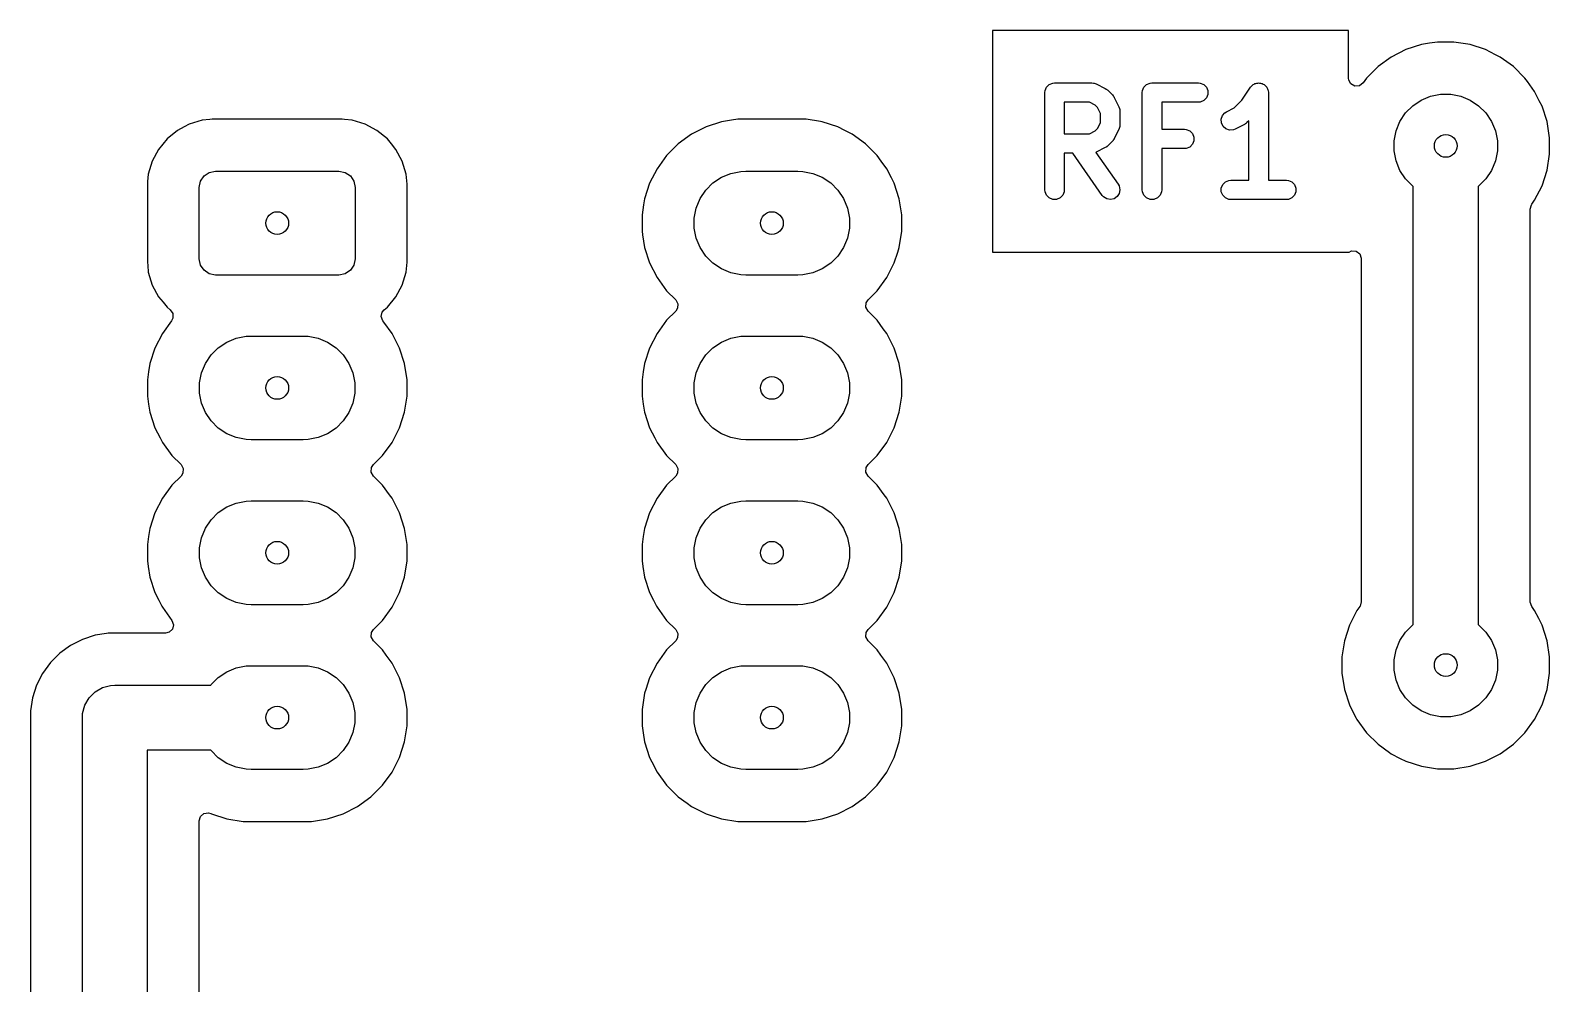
# Model space of a CAD drawing. Extents: x 20 to 124, y -124 to -20.
# Drawn here: x 63.39 to 86.79, y -84.16 to -69.47 of the extents above; entities that cross this region are included whole.
import ezdxf

# ---------------------------------------------------------------- set-up
doc = ezdxf.new("R2010")
doc.units = 0
doc.layers.add('BLACK', color=7, linetype='CONTINUOUS')
doc.layers.add('WHITE', color=7, linetype='CONTINUOUS')

msp = doc.modelspace()

# ---------------------------------------------------------------- linework, layer by layer
at = {"layer": 'BLACK', "linetype": 'CONTINUOUS'}
for p, q in [((83.691929, -69.469984), (78.2095, -69.469984)), ((78.2095, -69.469984), (78.2095, -72.886655)), ((83.691929, -70.207351), (83.691929, -69.469984)), ((84.815214, -69.68891), (84.575616, -69.76676)), ((84.939626, -69.669205), (84.815214, -69.68891)), ((85.064038, -69.6495), (84.939626, -69.669205)), ((85.315962, -69.6495), (85.064038, -69.6495)), ((85.564785, -69.68891), (85.315962, -69.6495)), ((85.804383, -69.76676), (85.564785, -69.68891)), ((84.351151, -69.881132), (84.14735, -70.029201)), ((84.575616, -69.76676), (84.351151, -69.881132)), ((85.958747, -69.845413), (85.804383, -69.76676)), ((86.028845, -69.88113), (85.958747, -69.845413)), ((86.028847, -69.881131), (86.028845, -69.88113)), ((86.028848, -69.881132), (86.028847, -69.881131)), ((86.232649, -70.029201), (86.028848, -69.881132)), ((83.695152, -70.235437), (83.691929, -70.207351)), ((83.969201, -70.20735), (83.916247, -70.280236)), ((83.969205, -70.207345), (83.969201, -70.20735)), ((84.147345, -70.029205), (83.969205, -70.207345)), ((84.14735, -70.029201), (84.147345, -70.029205)), ((86.232654, -70.029205), (86.232649, -70.029201)), ((86.410794, -70.207345), (86.232654, -70.029205)), ((86.410798, -70.20735), (86.410794, -70.207345)), ((86.447623, -70.258036), (86.410798, -70.20735)), ((79.015, -70.428328), (79.017882, -70.399064)), ((79.015, -71.928328), (79.015, -70.428328)), ((79.017882, -70.399064), (79.04028, -70.344992)), ((79.04028, -70.344992), (79.081664, -70.303608)), ((79.081664, -70.303608), (79.135736, -70.28121)), ((79.135736, -70.28121), (79.165, -70.278328)), ((79.165, -70.278328), (79.736429, -70.278328)), ((79.736429, -70.278328), (79.765693, -70.28121)), ((79.765693, -70.28121), (79.770673, -70.283273)), ((79.770673, -70.283273), (79.776048, -70.283655)), ((79.776048, -70.283655), (79.803511, -70.294164)), ((79.803511, -70.294164), (79.946368, -70.365593)), ((79.946368, -70.365593), (79.958963, -70.373521)), ((79.958963, -70.373521), (79.96262, -70.375036)), ((79.96262, -70.375036), (79.966737, -70.378415)), ((79.966737, -70.378415), (79.971254, -70.381258)), ((79.971254, -70.381258), (79.973851, -70.384252)), ((79.973851, -70.384252), (79.985351, -70.39369)), ((79.985351, -70.39369), (80.05678, -70.465118)), ((80.515, -70.428328), (80.517882, -70.399064)), ((80.515, -71.928328), (80.515, -70.428328)), ((80.517882, -70.399064), (80.54028, -70.344992)), ((80.54028, -70.344992), (80.581664, -70.303608)), ((80.581664, -70.303608), (80.635736, -70.28121)), ((80.635736, -70.28121), (80.665, -70.278328)), ((80.665, -70.278328), (81.379286, -70.278328)), ((81.379286, -70.278328), (81.40855, -70.28121)), ((81.40855, -70.28121), (81.462622, -70.303608)), ((81.462622, -70.303608), (81.504006, -70.344992)), ((81.504006, -70.344992), (81.526404, -70.399064)), ((81.526404, -70.399064), (81.526404, -70.457592)), ((82.04843, -70.547051), (82.18305, -70.345123)), ((82.18305, -70.345123), (82.183116, -70.345042)), ((82.183116, -70.345042), (82.183137, -70.344992)), ((82.183137, -70.344992), (82.183248, -70.34488)), ((82.183248, -70.34488), (82.20168, -70.322372)), ((82.20168, -70.322372), (82.214022, -70.314106)), ((82.214022, -70.314106), (82.224521, -70.303608)), ((82.224521, -70.303608), (82.238097, -70.297984)), ((82.238097, -70.297984), (82.25031, -70.289806)), ((82.25031, -70.289806), (82.264871, -70.286893)), ((82.264871, -70.286893), (82.278593, -70.28121)), ((82.278593, -70.28121), (82.29329, -70.28121)), ((82.29329, -70.28121), (82.3077, -70.278328)), ((82.3077, -70.278328), (82.32227, -70.28121)), ((82.32227, -70.28121), (82.337121, -70.28121)), ((82.337121, -70.28121), (82.350695, -70.286832)), ((82.350695, -70.286832), (82.365114, -70.289685)), ((82.365114, -70.289685), (82.377474, -70.297925)), ((82.377474, -70.297925), (82.391193, -70.303608)), ((82.391193, -70.303608), (82.401582, -70.313997)), ((82.401582, -70.313997), (82.413813, -70.322151)), ((82.413813, -70.322151), (82.422078, -70.334493)), ((82.422078, -70.334493), (82.432577, -70.344992)), ((82.432577, -70.344992), (82.4382, -70.358568)), ((82.4382, -70.358568), (82.446379, -70.370781)), ((82.446379, -70.370781), (82.449291, -70.385343)), ((82.449291, -70.385343), (82.454975, -70.399064)), ((82.454975, -70.399064), (82.457826, -70.428016)), ((82.457826, -70.428016), (82.457857, -70.42817)), ((82.457857, -70.42817), (82.457846, -70.428222)), ((82.457846, -70.428222), (82.457857, -70.428328)), ((82.457857, -70.428328), (82.457857, -71.778328)), ((83.729509, -70.296275), (83.695152, -70.235437)), ((83.791304, -70.328881), (83.729509, -70.296275)), ((83.860917, -70.322902), (83.791304, -70.328881)), ((83.916247, -70.280236), (83.860917, -70.322902)), ((86.55887, -70.411155), (86.447623, -70.258036)), ((86.631747, -70.554184), (86.55887, -70.411155)), ((79.701019, -70.578328), (79.315, -70.578328)), ((79.315, -70.578328), (79.315, -71.064042)), ((79.790433, -70.623035), (79.701019, -70.578328)), ((79.827437, -70.660039), (79.790433, -70.623035)), ((79.872143, -70.749451), (79.827437, -70.660039)), ((80.05678, -70.465118), (80.066222, -70.476623)), ((80.066222, -70.476623), (80.069214, -70.479218)), ((80.069214, -70.479218), (80.072053, -70.483728)), ((80.072053, -70.483728), (80.075435, -70.487849)), ((80.075435, -70.487849), (80.07695, -70.491508)), ((80.07695, -70.491508), (80.084879, -70.504103)), ((80.084879, -70.504103), (80.156307, -70.646961)), ((80.156307, -70.646961), (80.166817, -70.674424)), ((80.166817, -70.674424), (80.167198, -70.679799)), ((81.379286, -70.578328), (80.815, -70.578328)), ((80.815, -70.578328), (80.815, -70.992614)), ((81.40855, -70.575446), (81.379286, -70.578328)), ((81.462622, -70.553048), (81.40855, -70.575446)), ((81.504006, -70.511664), (81.462622, -70.553048)), ((81.526404, -70.457592), (81.504006, -70.511664)), ((81.812204, -70.722736), (81.933289, -70.662192)), ((81.933289, -70.662192), (82.04843, -70.547051)), ((84.571592, -70.742485), (84.682485, -70.631592)), ((84.682485, -70.631592), (84.812883, -70.544463)), ((84.812883, -70.544463), (84.957772, -70.484448)), ((84.957772, -70.484448), (85.111586, -70.453852)), ((85.111586, -70.453852), (85.268414, -70.453852)), ((85.268414, -70.453852), (85.422228, -70.484448)), ((85.422228, -70.484448), (85.567117, -70.544463)), ((85.567117, -70.544463), (85.697515, -70.631592)), ((85.697515, -70.631592), (85.808408, -70.742485)), ((86.673239, -70.635616), (86.631747, -70.554184)), ((86.673239, -70.635618), (86.673239, -70.635616)), ((86.673241, -70.635621), (86.673239, -70.635618)), ((86.75109, -70.875215), (86.673241, -70.635621)), ((66.034067, -70.854699), (65.836043, -70.914769)), ((66.150298, -70.843251), (66.034067, -70.854699)), ((66.188392, -70.8395), (66.150298, -70.843251)), ((68.191608, -70.8395), (66.188392, -70.8395)), ((68.226805, -70.842966), (68.191608, -70.8395)), ((68.345934, -70.854699), (68.226805, -70.842966)), ((68.345934, -70.8547), (68.345932, -70.854699)), ((68.345932, -70.854699), (68.345934, -70.854699)), ((68.543954, -70.914768), (68.345934, -70.8547)), ((74.035214, -70.87891), (73.795616, -70.95676)), ((74.188076, -70.854699), (74.035214, -70.87891)), ((74.284038, -70.8395), (74.188076, -70.854699)), ((75.335962, -70.8395), (74.284038, -70.8395)), ((75.561456, -70.875215), (75.335962, -70.8395)), ((75.584785, -70.87891), (75.561456, -70.875215)), ((75.824383, -70.95676), (75.584785, -70.87891)), ((79.827436, -70.982331), (79.872143, -70.892918)), ((79.872143, -70.892918), (79.872143, -70.749451)), ((80.167198, -70.679799), (80.169261, -70.684778)), ((80.169261, -70.684778), (80.172143, -70.714042)), ((80.172143, -70.714042), (80.172143, -70.928328)), ((81.730464, -70.838139), (81.748971, -70.782616)), ((81.734613, -70.896519), (81.730464, -70.838139)), ((81.760787, -70.948868), (81.734613, -70.896519)), ((81.748971, -70.782616), (81.787318, -70.738401)), ((81.787318, -70.738401), (81.812204, -70.722736)), ((82.109597, -70.90681), (82.105478, -70.910192)), ((82.114111, -70.90397), (82.109597, -70.90681)), ((82.116707, -70.900976), (82.114111, -70.90397)), ((82.128209, -70.891537), (82.116707, -70.900976)), ((82.157857, -70.861889), (82.128209, -70.891537)), ((82.157857, -71.778328), (82.157857, -70.861889)), ((84.424448, -71.017772), (84.484463, -70.872883)), ((84.484463, -70.872883), (84.571592, -70.742485)), ((85.808408, -70.742485), (85.895537, -70.872883)), ((85.895537, -70.872883), (85.955552, -71.017772)), ((86.7905, -71.124038), (86.75109, -70.875215)), ((65.493589, -71.143589), (65.362317, -71.303547)), ((65.653547, -71.012317), (65.493589, -71.143589)), ((65.653548, -71.012316), (65.653547, -71.012317)), ((65.65355, -71.012315), (65.653548, -71.012316)), ((65.757487, -70.956759), (65.65355, -71.012315)), ((65.836043, -70.914769), (65.757487, -70.956759)), ((68.72645, -71.012315), (68.543954, -70.914768)), ((68.726453, -71.012317), (68.72645, -71.012315)), ((68.88641, -71.143589), (68.726452, -71.012317)), ((68.726452, -71.012317), (68.726453, -71.012317)), ((68.948462, -71.219201), (68.88641, -71.143589)), ((73.571151, -71.071132), (73.36735, -71.219201)), ((73.795616, -70.95676), (73.571151, -71.071132)), ((75.933418, -71.012317), (75.824383, -70.95676)), ((76.048845, -71.07113), (75.933418, -71.012317)), ((76.048847, -71.071131), (76.048845, -71.07113)), ((76.048848, -71.071132), (76.048847, -71.071131)), ((76.252649, -71.219201), (76.048848, -71.071132)), ((79.315, -71.064042), (79.701019, -71.064042)), ((79.701019, -71.064042), (79.790431, -71.019336)), ((79.790431, -71.019336), (79.827436, -70.982331)), ((80.084879, -71.138267), (80.076952, -71.150858)), ((80.156307, -70.995409), (80.084879, -71.138267)), ((80.166817, -70.967946), (80.156307, -70.995409)), ((80.167198, -70.96257), (80.166817, -70.967946)), ((80.169261, -70.957592), (80.167198, -70.96257)), ((80.172143, -70.928328), (80.169261, -70.957592)), ((80.815, -70.992614), (81.165, -70.992614)), ((81.165, -70.992614), (81.194264, -70.995496)), ((81.194264, -70.995496), (81.248336, -71.017894)), ((81.248336, -71.017894), (81.28972, -71.059278)), ((81.28972, -71.059278), (81.312118, -71.11335)), ((81.312118, -71.11335), (81.312118, -71.171878)), ((81.805002, -70.987215), (81.760787, -70.948868)), ((81.860525, -71.005722), (81.805002, -70.987215)), ((81.918905, -71.001573), (81.860525, -71.005722)), ((81.946368, -70.991064), (81.918905, -71.001573)), ((82.089225, -70.919635), (81.946368, -70.991064)), ((82.101818, -70.911707), (82.089225, -70.919635)), ((82.105478, -70.910192), (82.101818, -70.911707)), ((84.393852, -71.171586), (84.424448, -71.017772)), ((85.955552, -71.017772), (85.986148, -71.171586)), ((86.7905, -71.375962), (86.7905, -71.124038)), ((65.362317, -71.303547), (65.264769, -71.486043)), ((69.017685, -71.30355), (68.948462, -71.219201)), ((69.115232, -71.486046), (69.017685, -71.30355)), ((73.367345, -71.219205), (73.189205, -71.397345)), ((73.36735, -71.219201), (73.367345, -71.219205)), ((76.252654, -71.219205), (76.252649, -71.219201)), ((76.430794, -71.397345), (76.252654, -71.219205)), ((79.444045, -71.364042), (79.315, -71.364042)), ((79.315, -71.364042), (79.315, -71.928328)), ((79.899258, -72.014347), (79.444045, -71.364042)), ((79.803511, -71.348206), (79.800076, -71.34952)), ((79.800076, -71.34952), (80.145028, -71.842309)), ((79.946368, -71.276778), (79.803511, -71.348206)), ((79.958961, -71.26885), (79.946368, -71.276778)), ((79.962621, -71.267335), (79.958961, -71.26885)), ((79.96674, -71.263953), (79.962621, -71.267335)), ((79.971254, -71.261113), (79.96674, -71.263953)), ((79.97385, -71.258119), (79.971254, -71.261113)), ((79.985352, -71.24868), (79.97385, -71.258119)), ((80.056781, -71.177251), (79.985352, -71.24868)), ((80.066222, -71.165746), (80.056781, -71.177251)), ((80.069214, -71.163152), (80.066222, -71.165746)), ((80.072052, -71.158642), (80.069214, -71.163152)), ((80.075436, -71.15452), (80.072052, -71.158642)), ((80.076952, -71.150858), (80.075436, -71.15452)), ((81.165, -71.292614), (80.815, -71.292614)), ((80.815, -71.292614), (80.815, -71.928328)), ((81.194264, -71.289732), (81.165, -71.292614)), ((81.248336, -71.267334), (81.194264, -71.289732)), ((81.28972, -71.22595), (81.248336, -71.267334)), ((81.312118, -71.171878), (81.28972, -71.22595)), ((84.393852, -71.328414), (84.393852, -71.171586)), ((84.424448, -71.482228), (84.393852, -71.328414)), ((85.986148, -71.328414), (85.955552, -71.482228)), ((85.986148, -71.171586), (85.986148, -71.328414)), ((86.75109, -71.624785), (86.7905, -71.375962)), ((65.264769, -71.486043), (65.204699, -71.684067)), ((69.1753, -71.684066), (69.115232, -71.486046)), ((73.041132, -71.601151), (72.92676, -71.825616)), ((73.189201, -71.39735), (73.041132, -71.601151)), ((73.189205, -71.397345), (73.189201, -71.39735)), ((76.430798, -71.39735), (76.430794, -71.397345)), ((76.495239, -71.486046), (76.430798, -71.39735)), ((76.57887, -71.601155), (76.495239, -71.486046)), ((76.651747, -71.744184), (76.57887, -71.601155)), ((84.484463, -71.627117), (84.424448, -71.482228)), ((85.955552, -71.482228), (85.895537, -71.627117)), ((65.193251, -71.800298), (65.1895, -71.838392)), ((65.1895, -71.838392), (65.1895, -73.041608)), ((65.204699, -71.684067), (65.193251, -71.800298)), ((65.99, -71.89), (66.00903, -71.794329)), ((66.00903, -71.794329), (66.063223, -71.713223)), ((66.063223, -71.713223), (66.144329, -71.65903)), ((66.144329, -71.65903), (66.24, -71.64)), ((66.24, -71.64), (68.14, -71.64)), ((68.14, -71.64), (68.235671, -71.65903)), ((68.235671, -71.65903), (68.316777, -71.713223)), ((68.316777, -71.713223), (68.37097, -71.794329)), ((68.37097, -71.794329), (68.39, -71.89)), ((69.1905, -71.838392), (69.1753, -71.684066)), ((69.1905, -72.314038), (69.1905, -71.838392)), ((72.92676, -71.825616), (72.84891, -72.065214)), ((73.791592, -71.932485), (73.902485, -71.821592)), ((73.902485, -71.821592), (74.032883, -71.734463)), ((74.032883, -71.734463), (74.177772, -71.674448)), ((74.177772, -71.674448), (74.331586, -71.643852)), ((74.331586, -71.643852), (74.41, -71.64)), ((74.41, -71.64), (75.21, -71.64)), ((75.21, -71.64), (75.288414, -71.643852)), ((75.288414, -71.643852), (75.442228, -71.674448)), ((75.442228, -71.674448), (75.587117, -71.734463)), ((75.587117, -71.734463), (75.717515, -71.821592)), ((75.717515, -71.821592), (75.828408, -71.932485)), ((76.693239, -71.825616), (76.651747, -71.744184)), ((76.693239, -71.825618), (76.693239, -71.825616)), ((76.693241, -71.825621), (76.693239, -71.825618)), ((76.77109, -72.065215), (76.693241, -71.825621)), ((80.145028, -71.842309), (80.159449, -71.867935)), ((81.732168, -71.899064), (81.754566, -71.844992)), ((81.754566, -71.844992), (81.79595, -71.803608)), ((81.79595, -71.803608), (81.850022, -71.78121)), ((81.850022, -71.78121), (81.879286, -71.778328)), ((81.879286, -71.778328), (82.157857, -71.778328)), ((82.457857, -71.778328), (82.736429, -71.778328)), ((82.736429, -71.778328), (82.765693, -71.78121)), ((82.765693, -71.78121), (82.819765, -71.803608)), ((82.819765, -71.803608), (82.861149, -71.844992)), ((82.861149, -71.844992), (82.883547, -71.899064)), ((84.571592, -71.757515), (84.484463, -71.627117)), ((84.682485, -71.868408), (84.571592, -71.757515)), ((85.808408, -71.757515), (85.697515, -71.868408)), ((85.895537, -71.627117), (85.808408, -71.757515)), ((86.673241, -71.864379), (86.75109, -71.624785)), ((65.99, -72.99), (65.99, -71.89)), ((68.39, -71.89), (68.39, -72.99)), ((72.84891, -72.065214), (72.83381, -72.160553)), ((73.644448, -72.207772), (73.704463, -72.062883)), ((73.704463, -72.062883), (73.791592, -71.932485)), ((75.828408, -71.932485), (75.915537, -72.062883)), ((75.915537, -72.062883), (75.975552, -72.207772)), ((76.8105, -72.314038), (76.77109, -72.065215)), ((79.017882, -71.957592), (79.015, -71.928328)), ((79.04028, -72.011664), (79.017882, -71.957592)), ((79.081664, -72.053048), (79.04028, -72.011664)), ((79.135736, -72.075446), (79.081664, -72.053048)), ((79.194264, -72.075446), (79.135736, -72.075446)), ((79.248336, -72.053048), (79.194264, -72.075446)), ((79.28972, -72.011664), (79.248336, -72.053048)), ((79.312118, -71.957592), (79.28972, -72.011664)), ((79.315, -71.928328), (79.312118, -71.957592)), ((79.918401, -72.036669), (79.899258, -72.014347)), ((79.967758, -72.068122), (79.918401, -72.036669)), ((80.025394, -72.078293), (79.967758, -72.068122)), ((80.082536, -72.065634), (80.025394, -72.078293)), ((80.130484, -72.03207), (80.082536, -72.065634)), ((80.161937, -71.982713), (80.130484, -72.03207)), ((80.159449, -71.867935), (80.172108, -71.925077)), ((80.172108, -71.925077), (80.161937, -71.982713)), ((80.517882, -71.957592), (80.515, -71.928328)), ((80.54028, -72.011664), (80.517882, -71.957592)), ((80.581664, -72.053048), (80.54028, -72.011664)), ((80.635736, -72.075446), (80.581664, -72.053048)), ((80.694264, -72.075446), (80.635736, -72.075446)), ((80.748336, -72.053048), (80.694264, -72.075446)), ((80.78972, -72.011664), (80.748336, -72.053048)), ((80.812118, -71.957592), (80.78972, -72.011664)), ((80.815, -71.928328), (80.812118, -71.957592)), ((81.732168, -71.957592), (81.732168, -71.899064)), ((81.754566, -72.011664), (81.732168, -71.957592)), ((81.79595, -72.053048), (81.754566, -72.011664)), ((81.850022, -72.075446), (81.79595, -72.053048)), ((81.879286, -72.078328), (81.850022, -72.075446)), ((82.736429, -72.078328), (81.879286, -72.078328)), ((82.765693, -72.075446), (82.736429, -72.078328)), ((82.819765, -72.053048), (82.765693, -72.075446)), ((82.861149, -72.011664), (82.819765, -72.053048)), ((82.883547, -71.957592), (82.861149, -72.011664)), ((82.883547, -71.899064), (82.883547, -71.957592)), ((84.69, -71.873429), (84.682485, -71.868408)), ((84.69, -78.62657), (84.69, -71.873429)), ((85.697515, -71.868408), (85.69, -71.873429)), ((85.69, -71.873429), (85.69, -78.62657)), ((86.55887, -72.088845), (86.673241, -71.864379)), ((69.1905, -73.041608), (69.1905, -72.314038)), ((72.83381, -72.160553), (72.8095, -72.314038)), ((72.8095, -72.314038), (72.8095, -72.565962)), ((73.613852, -72.361586), (73.644448, -72.207772)), ((75.975552, -72.207772), (76.006148, -72.361586)), ((76.8105, -72.565962), (76.8105, -72.314038)), ((86.4905, -72.223237), (86.510185, -72.156198)), ((86.4905, -78.276761), (86.4905, -72.223237)), ((86.510185, -72.156198), (86.514168, -72.15037)), ((86.514168, -72.15037), (86.55887, -72.088845)), ((73.613852, -72.518414), (73.613852, -72.361586)), ((73.644448, -72.672228), (73.613852, -72.518414)), ((76.006148, -72.518414), (75.975552, -72.672228)), ((76.006148, -72.361586), (76.006148, -72.518414)), ((72.8095, -72.565962), (72.81788, -72.618869)), ((72.81788, -72.618869), (72.84891, -72.814785)), ((73.704463, -72.817117), (73.644448, -72.672228)), ((75.975552, -72.672228), (75.915537, -72.817117)), ((76.77109, -72.814785), (76.8105, -72.565962)), ((66.00903, -73.085671), (65.99, -72.99)), ((68.39, -72.99), (68.37097, -73.085671)), ((72.84891, -72.814785), (72.92676, -73.054383)), ((73.791592, -72.947515), (73.704463, -72.817117)), ((73.902485, -73.058408), (73.791592, -72.947515)), ((75.828408, -72.947515), (75.717515, -73.058408)), ((75.915537, -72.817117), (75.828408, -72.947515)), ((76.693241, -73.054379), (76.747738, -72.886655)), ((76.747738, -72.886655), (76.77109, -72.814785)), ((78.2095, -72.886655), (83.703659, -72.886655)), ((83.703659, -72.886655), (83.739142, -72.86728)), ((83.739142, -72.86728), (83.808834, -72.872264)), ((83.808834, -72.872264), (83.864767, -72.914136)), ((83.864767, -72.914136), (83.889184, -72.9796)), ((83.889184, -72.9796), (83.8895, -72.988446)), ((83.8895, -72.988446), (83.8895, -78.276761)), ((65.1895, -73.041608), (65.194502, -73.092398)), ((65.194502, -73.092398), (65.204699, -73.195932)), ((65.204699, -73.195932), (65.2047, -73.195934)), ((65.2047, -73.195934), (65.264768, -73.393954)), ((66.063223, -73.166777), (66.00903, -73.085671)), ((66.144329, -73.22097), (66.063223, -73.166777)), ((66.24, -73.24), (66.144329, -73.22097)), ((68.14, -73.24), (66.24, -73.24)), ((68.235671, -73.22097), (68.14, -73.24)), ((68.316777, -73.166777), (68.235671, -73.22097)), ((68.37097, -73.085671), (68.316777, -73.166777)), ((69.115232, -73.393954), (69.1753, -73.195934)), ((69.1753, -73.195934), (69.1905, -73.041608)), ((72.92676, -73.054383), (73.041132, -73.278848)), ((74.032883, -73.145537), (73.902485, -73.058408)), ((74.177772, -73.205552), (74.032883, -73.145537)), ((74.331586, -73.236148), (74.177772, -73.205552)), ((74.41, -73.24), (74.331586, -73.236148)), ((75.21, -73.24), (74.41, -73.24)), ((75.288414, -73.236148), (75.21, -73.24)), ((75.442228, -73.205552), (75.288414, -73.236148)), ((75.587117, -73.145537), (75.442228, -73.205552)), ((75.717515, -73.058408), (75.587117, -73.145537)), ((76.57887, -73.278845), (76.693241, -73.054379)), ((65.264768, -73.393954), (65.362315, -73.57645)), ((69.017685, -73.57645), (69.115232, -73.393954)), ((73.041132, -73.278848), (73.189201, -73.482649)), ((73.189201, -73.482649), (73.189205, -73.482654)), ((73.189205, -73.482654), (73.32887, -73.622319)), ((76.336999, -73.57645), (76.430793, -73.482656)), ((76.430793, -73.482656), (76.57887, -73.278845)), ((65.362315, -73.57645), (65.431533, -73.660793)), ((65.431533, -73.660793), (65.49359, -73.73641)), ((68.88641, -73.73641), (69.017685, -73.57645)), ((73.32887, -73.622319), (73.362355, -73.683642)), ((73.362355, -73.683642), (73.357371, -73.753334)), ((76.257645, -73.736358), (76.262629, -73.666666)), ((76.262629, -73.666666), (76.29113, -73.622319)), ((76.29113, -73.622319), (76.336999, -73.57645)), ((65.563703, -73.944918), (65.421129, -74.141155)), ((65.49359, -73.73641), (65.542049, -73.77618)), ((65.542049, -73.77618), (65.581383, -73.833926)), ((65.583254, -73.90377), (65.563703, -73.944918)), ((65.581383, -73.833926), (65.583254, -73.90377)), ((68.792816, -73.879112), (68.808641, -73.811058)), ((68.816296, -73.944918), (68.792816, -73.879112)), ((68.808641, -73.811058), (68.837948, -73.776181)), ((68.830618, -73.964631), (68.816296, -73.944918)), ((68.837948, -73.776181), (68.88641, -73.73641)), ((73.189201, -73.93735), (73.041132, -74.141151)), ((73.189205, -73.937345), (73.189201, -73.93735)), ((73.32887, -73.797681), (73.189205, -73.937345)), ((73.357371, -73.753334), (73.32887, -73.797681)), ((76.29113, -73.797681), (76.257645, -73.736358)), ((76.430794, -73.937345), (76.29113, -73.797681)), ((76.430798, -73.93735), (76.430794, -73.937345)), ((76.52493, -74.066913), (76.430798, -73.93735)), ((65.421129, -74.141155), (65.30676, -74.365616)), ((66.557772, -74.214448), (66.711586, -74.183852)), ((66.711586, -74.183852), (66.79, -74.18)), ((66.79, -74.18), (67.59, -74.18)), ((67.59, -74.18), (67.668414, -74.183852)), ((67.668414, -74.183852), (67.822228, -74.214448)), ((68.95887, -74.141155), (68.830618, -73.964631)), ((69.031747, -74.284184), (68.95887, -74.141155)), ((73.041132, -74.141151), (72.92676, -74.365616)), ((74.177772, -74.214448), (74.331586, -74.183852)), ((74.331586, -74.183852), (74.41, -74.18)), ((74.41, -74.18), (75.21, -74.18)), ((75.21, -74.18), (75.288414, -74.183852)), ((75.288414, -74.183852), (75.442228, -74.214448)), ((76.57887, -74.141155), (76.52493, -74.066913)), ((76.651747, -74.284184), (76.57887, -74.141155)), ((65.30676, -74.365616), (65.22891, -74.605214)), ((66.171592, -74.472485), (66.282485, -74.361592)), ((66.282485, -74.361592), (66.412883, -74.274463)), ((66.412883, -74.274463), (66.557772, -74.214448)), ((67.822228, -74.214448), (67.967117, -74.274463)), ((67.967117, -74.274463), (68.097515, -74.361592)), ((68.097515, -74.361592), (68.208408, -74.472485)), ((69.073239, -74.365616), (69.031747, -74.284184)), ((69.073239, -74.365618), (69.073239, -74.365616)), ((69.073241, -74.365621), (69.073239, -74.365618)), ((69.15109, -74.605215), (69.073241, -74.365621)), ((72.92676, -74.365616), (72.84891, -74.605214)), ((73.791592, -74.472485), (73.902485, -74.361592)), ((73.902485, -74.361592), (74.032883, -74.274463)), ((74.032883, -74.274463), (74.177772, -74.214448)), ((75.442228, -74.214448), (75.587117, -74.274463)), ((75.587117, -74.274463), (75.717515, -74.361592)), ((75.717515, -74.361592), (75.828408, -74.472485)), ((76.693239, -74.365616), (76.651747, -74.284184)), ((76.693239, -74.365618), (76.693239, -74.365616)), ((76.693241, -74.365621), (76.693239, -74.365618)), ((76.77109, -74.605215), (76.693241, -74.365621)), ((65.22891, -74.605214), (65.209158, -74.729921)), ((66.024448, -74.747772), (66.084463, -74.602883)), ((66.084463, -74.602883), (66.171592, -74.472485)), ((68.208408, -74.472485), (68.295537, -74.602883)), ((68.295537, -74.602883), (68.355552, -74.747772)), ((69.1905, -74.854038), (69.15109, -74.605215)), ((72.84891, -74.605214), (72.829158, -74.729921)), ((73.644448, -74.747772), (73.704463, -74.602883)), ((73.704463, -74.602883), (73.791592, -74.472485)), ((75.828408, -74.472485), (75.915537, -74.602883)), ((75.915537, -74.602883), (75.975552, -74.747772)), ((76.8105, -74.854038), (76.77109, -74.605215)), ((65.209158, -74.729921), (65.1895, -74.854038)), ((65.1895, -74.854038), (65.1895, -75.105962)), ((65.993852, -74.901586), (66.024448, -74.747772)), ((68.355552, -74.747772), (68.386148, -74.901586)), ((69.1905, -75.105962), (69.1905, -74.854038)), ((72.829158, -74.729921), (72.8095, -74.854038)), ((72.8095, -74.854038), (72.8095, -75.105962)), ((73.613852, -74.901586), (73.644448, -74.747772)), ((75.975552, -74.747772), (76.006148, -74.901586)), ((76.8105, -75.105962), (76.8105, -74.854038)), ((65.1895, -75.105962), (65.209199, -75.230338)), ((65.993852, -75.058414), (65.993852, -74.901586)), ((66.024448, -75.212228), (65.993852, -75.058414)), ((68.386148, -75.058414), (68.355552, -75.212228)), ((68.386148, -74.901586), (68.386148, -75.058414)), ((69.15109, -75.354785), (69.1905, -75.105962)), ((72.8095, -75.105962), (72.829199, -75.230338)), ((73.613852, -75.058414), (73.613852, -74.901586)), ((73.644448, -75.212228), (73.613852, -75.058414)), ((76.006148, -75.058414), (75.975552, -75.212228)), ((76.006148, -74.901586), (76.006148, -75.058414)), ((76.77109, -75.354785), (76.8105, -75.105962)), ((65.209199, -75.230338), (65.22891, -75.354785)), ((65.22891, -75.354785), (65.30676, -75.594383)), ((66.084463, -75.357117), (66.024448, -75.212228)), ((68.355552, -75.212228), (68.295537, -75.357117)), ((69.073241, -75.594379), (69.15109, -75.354785)), ((72.829199, -75.230338), (72.84891, -75.354785)), ((72.84891, -75.354785), (72.92676, -75.594383)), ((73.704463, -75.357117), (73.644448, -75.212228)), ((75.975552, -75.212228), (75.915537, -75.357117)), ((76.693241, -75.594379), (76.77109, -75.354785)), ((66.171592, -75.487515), (66.084463, -75.357117)), ((66.282485, -75.598408), (66.171592, -75.487515)), ((68.208408, -75.487515), (68.097515, -75.598408)), ((68.295537, -75.357117), (68.208408, -75.487515)), ((73.791592, -75.487515), (73.704463, -75.357117)), ((73.902485, -75.598408), (73.791592, -75.487515)), ((75.828408, -75.487515), (75.717515, -75.598408)), ((75.915537, -75.357117), (75.828408, -75.487515)), ((65.30676, -75.594383), (65.385413, -75.748747)), ((65.385413, -75.748747), (65.411646, -75.800232)), ((65.411646, -75.800232), (65.421132, -75.818848)), ((65.421132, -75.818848), (65.569201, -76.022649)), ((66.412883, -75.685537), (66.282485, -75.598408)), ((66.557772, -75.745552), (66.412883, -75.685537)), ((66.711586, -75.776148), (66.557772, -75.745552)), ((66.79, -75.78), (66.711586, -75.776148)), ((67.59, -75.78), (66.79, -75.78)), ((67.668414, -75.776148), (67.59, -75.78)), ((67.822228, -75.745552), (67.668414, -75.776148)), ((67.967117, -75.685537), (67.822228, -75.745552)), ((68.097515, -75.598408), (67.967117, -75.685537)), ((68.810793, -76.022656), (68.95887, -75.818845)), ((68.95887, -75.818845), (69.073241, -75.594379)), ((72.92676, -75.594383), (73.005413, -75.748747)), ((73.005413, -75.748747), (73.031646, -75.800232)), ((73.031646, -75.800232), (73.041132, -75.818848)), ((73.041132, -75.818848), (73.189201, -76.022649)), ((74.032883, -75.685537), (73.902485, -75.598408)), ((74.177772, -75.745552), (74.032883, -75.685537)), ((74.331586, -75.776148), (74.177772, -75.745552)), ((74.41, -75.78), (74.331586, -75.776148)), ((75.21, -75.78), (74.41, -75.78)), ((75.288414, -75.776148), (75.21, -75.78)), ((75.442228, -75.745552), (75.288414, -75.776148)), ((75.587117, -75.685537), (75.442228, -75.745552)), ((75.717515, -75.598408), (75.587117, -75.685537)), ((76.430793, -76.022656), (76.57887, -75.818845)), ((76.57887, -75.818845), (76.693241, -75.594379)), ((65.569201, -76.022649), (65.569205, -76.022654)), ((65.569205, -76.022654), (65.70887, -76.162319)), ((68.734243, -76.099206), (68.810793, -76.022656)), ((73.189201, -76.022649), (73.189205, -76.022654)), ((73.189205, -76.022654), (73.32887, -76.162319)), ((76.354243, -76.099206), (76.430793, -76.022656)), ((65.70887, -76.162319), (65.742355, -76.223642)), ((65.742355, -76.223642), (65.737371, -76.293334)), ((68.637645, -76.276358), (68.642629, -76.206666)), ((68.67113, -76.337681), (68.637645, -76.276358)), ((68.642629, -76.206666), (68.67113, -76.162319)), ((68.67113, -76.162319), (68.734243, -76.099206)), ((73.32887, -76.162319), (73.362355, -76.223642)), ((73.362355, -76.223642), (73.357371, -76.293334)), ((76.257645, -76.276358), (76.262629, -76.206666)), ((76.29113, -76.337681), (76.257645, -76.276358)), ((76.262629, -76.206666), (76.29113, -76.162319)), ((76.29113, -76.162319), (76.354243, -76.099206)), ((65.569201, -76.47735), (65.421132, -76.681151)), ((65.569205, -76.477345), (65.569201, -76.47735)), ((65.70887, -76.337681), (65.569205, -76.477345)), ((65.737371, -76.293334), (65.70887, -76.337681)), ((68.810794, -76.477345), (68.67113, -76.337681)), ((68.810798, -76.47735), (68.810794, -76.477345)), ((68.917915, -76.624785), (68.810798, -76.47735)), ((73.189201, -76.47735), (73.041132, -76.681151)), ((73.189205, -76.477345), (73.189201, -76.47735)), ((73.32887, -76.337681), (73.189205, -76.477345)), ((73.357371, -76.293334), (73.32887, -76.337681)), ((76.430794, -76.477345), (76.29113, -76.337681)), ((76.430798, -76.47735), (76.430794, -76.477345)), ((76.537915, -76.624785), (76.430798, -76.47735)), ((65.421132, -76.681151), (65.30676, -76.905616)), ((66.412883, -76.814463), (66.557772, -76.754448)), ((66.557772, -76.754448), (66.711586, -76.723852)), ((66.711586, -76.723852), (66.79, -76.72)), ((66.79, -76.72), (67.59, -76.72)), ((67.59, -76.72), (67.668414, -76.723852)), ((67.668414, -76.723852), (67.822228, -76.754448)), ((67.822228, -76.754448), (67.967117, -76.814463)), ((68.95887, -76.681155), (68.917915, -76.624785)), ((69.031747, -76.824184), (68.95887, -76.681155)), ((73.041132, -76.681151), (72.92676, -76.905616)), ((74.032883, -76.814463), (74.177772, -76.754448)), ((74.177772, -76.754448), (74.331586, -76.723852)), ((74.331586, -76.723852), (74.41, -76.72)), ((74.41, -76.72), (75.21, -76.72)), ((75.21, -76.72), (75.288414, -76.723852)), ((75.288414, -76.723852), (75.442228, -76.754448)), ((75.442228, -76.754448), (75.587117, -76.814463)), ((76.57887, -76.681155), (76.537915, -76.624785)), ((76.651747, -76.824184), (76.57887, -76.681155)), ((65.30676, -76.905616), (65.22891, -77.145214)), ((66.171592, -77.012485), (66.282485, -76.901592)), ((66.282485, -76.901592), (66.412883, -76.814463)), ((67.967117, -76.814463), (68.097515, -76.901592)), ((68.097515, -76.901592), (68.208408, -77.012485)), ((69.073239, -76.905616), (69.031747, -76.824184)), ((69.073239, -76.905618), (69.073239, -76.905616)), ((69.073241, -76.905621), (69.073239, -76.905618)), ((69.15109, -77.145215), (69.073241, -76.905621)), ((72.92676, -76.905616), (72.84891, -77.145214)), ((73.791592, -77.012485), (73.902485, -76.901592)), ((73.902485, -76.901592), (74.032883, -76.814463)), ((75.587117, -76.814463), (75.717515, -76.901592)), ((75.717515, -76.901592), (75.828408, -77.012485)), ((76.693239, -76.905616), (76.651747, -76.824184)), ((76.693239, -76.905618), (76.693239, -76.905616)), ((76.693241, -76.905621), (76.693239, -76.905618)), ((76.77109, -77.145215), (76.693241, -76.905621)), ((65.22891, -77.145214), (65.209198, -77.269668)), ((66.024448, -77.287772), (66.084463, -77.142883)), ((66.084463, -77.142883), (66.171592, -77.012485)), ((68.208408, -77.012485), (68.295537, -77.142883)), ((68.295537, -77.142883), (68.355552, -77.287772)), ((69.1905, -77.394038), (69.15109, -77.145215)), ((72.84891, -77.145214), (72.829198, -77.269668)), ((73.644448, -77.287772), (73.704463, -77.142883)), ((73.704463, -77.142883), (73.791592, -77.012485)), ((75.828408, -77.012485), (75.915537, -77.142883)), ((75.915537, -77.142883), (75.975552, -77.287772)), ((76.8105, -77.394038), (76.77109, -77.145215)), ((65.209198, -77.269668), (65.1895, -77.394038)), ((65.1895, -77.394038), (65.1895, -77.645962)), ((65.993852, -77.441586), (66.024448, -77.287772)), ((65.993852, -77.598414), (65.993852, -77.441586)), ((68.355552, -77.287772), (68.386148, -77.441586)), ((68.386148, -77.441586), (68.386148, -77.598414)), ((69.1905, -77.645962), (69.1905, -77.394038)), ((72.829198, -77.269668), (72.8095, -77.394038)), ((72.8095, -77.394038), (72.8095, -77.645962)), ((73.613852, -77.441586), (73.644448, -77.287772)), ((73.613852, -77.598414), (73.613852, -77.441586)), ((75.975552, -77.287772), (76.006148, -77.441586)), ((76.006148, -77.441586), (76.006148, -77.598414)), ((76.8105, -77.645962), (76.8105, -77.394038)), ((65.1895, -77.645962), (65.203324, -77.733241)), ((66.024448, -77.752228), (65.993852, -77.598414)), ((68.386148, -77.598414), (68.355552, -77.752228)), ((69.15109, -77.894785), (69.1905, -77.645962)), ((72.8095, -77.645962), (72.823324, -77.733241)), ((73.644448, -77.752228), (73.613852, -77.598414)), ((76.006148, -77.598414), (75.975552, -77.752228)), ((76.77109, -77.894785), (76.8105, -77.645962)), ((65.203324, -77.733241), (65.22891, -77.894785)), ((65.22891, -77.894785), (65.30676, -78.134383)), ((66.084463, -77.897117), (66.024448, -77.752228)), ((66.171592, -78.027515), (66.084463, -77.897117)), ((68.295537, -77.897117), (68.208408, -78.027515)), ((68.355552, -77.752228), (68.295537, -77.897117)), ((69.073241, -78.134379), (69.15109, -77.894785)), ((72.823324, -77.733241), (72.84891, -77.894785)), ((72.84891, -77.894785), (72.92676, -78.134383)), ((73.704463, -77.897117), (73.644448, -77.752228)), ((73.791592, -78.027515), (73.704463, -77.897117)), ((75.915537, -77.897117), (75.828408, -78.027515)), ((75.975552, -77.752228), (75.915537, -77.897117)), ((76.693241, -78.134379), (76.77109, -77.894785)), ((65.30676, -78.134383), (65.366823, -78.252262)), ((66.282485, -78.138408), (66.171592, -78.027515)), ((66.412883, -78.225537), (66.282485, -78.138408)), ((68.097515, -78.138408), (67.967117, -78.225537)), ((68.208408, -78.027515), (68.097515, -78.138408)), ((68.95887, -78.358845), (69.073241, -78.134379)), ((72.92676, -78.134383), (72.986823, -78.252262)), ((73.902485, -78.138408), (73.791592, -78.027515)), ((74.032883, -78.225537), (73.902485, -78.138408)), ((75.717515, -78.138408), (75.587117, -78.225537)), ((75.828408, -78.027515), (75.717515, -78.138408)), ((76.57887, -78.358845), (76.693241, -78.134379)), ((65.366823, -78.252262), (65.413464, -78.3438)), ((65.413464, -78.3438), (65.421132, -78.358848)), ((65.421132, -78.358848), (65.569176, -78.562615)), ((66.557772, -78.285552), (66.412883, -78.225537)), ((66.711586, -78.316148), (66.557772, -78.285552)), ((66.79, -78.32), (66.711586, -78.316148)), ((67.59, -78.32), (66.79, -78.32)), ((67.668414, -78.316148), (67.59, -78.32)), ((67.822228, -78.285552), (67.668414, -78.316148)), ((67.967117, -78.225537), (67.822228, -78.285552)), ((68.810793, -78.562656), (68.95887, -78.358845)), ((72.986823, -78.252262), (73.033464, -78.3438)), ((73.033464, -78.3438), (73.041132, -78.358848)), ((73.041132, -78.358848), (73.189201, -78.562649)), ((74.177772, -78.285552), (74.032883, -78.225537)), ((74.331586, -78.316148), (74.177772, -78.285552)), ((74.41, -78.32), (74.331586, -78.316148)), ((75.21, -78.32), (74.41, -78.32)), ((75.288414, -78.316148), (75.21, -78.32)), ((75.442228, -78.285552), (75.288414, -78.316148)), ((75.587117, -78.225537), (75.442228, -78.285552)), ((76.430793, -78.562656), (76.57887, -78.358845)), ((83.865818, -78.349646), (83.821132, -78.411151)), ((83.869815, -78.3438), (83.865818, -78.349646)), ((83.8895, -78.276761), (83.869815, -78.3438)), ((86.490702, -78.28384), (86.4905, -78.276761)), ((86.514182, -78.349646), (86.490702, -78.28384)), ((86.536101, -78.379816), (86.514182, -78.349646)), ((86.55887, -78.411155), (86.536101, -78.379816)), ((65.569176, -78.562615), (65.592656, -78.628421)), ((65.592656, -78.628421), (65.57683, -78.696475)), ((68.737833, -78.635616), (68.810793, -78.562656)), ((73.189201, -78.562649), (73.189205, -78.562654)), ((73.189205, -78.562654), (73.32887, -78.702319)), ((76.357833, -78.635616), (76.430793, -78.562656)), ((83.821132, -78.411151), (83.70676, -78.635616)), ((84.571592, -78.742485), (84.682485, -78.631592)), ((84.682485, -78.631592), (84.69, -78.62657)), ((85.69, -78.62657), (85.697515, -78.631592)), ((85.697515, -78.631592), (85.808408, -78.742485)), ((86.62216, -78.535369), (86.55887, -78.411155)), ((86.673239, -78.635616), (86.62216, -78.535369)), ((64.189076, -78.854781), (64.006686, -78.947715)), ((64.383765, -78.791522), (64.189076, -78.854781)), ((64.561629, -78.763351), (64.383765, -78.791522)), ((64.585948, -78.7595), (64.561629, -78.763351)), ((64.790652, -78.7595), (64.585948, -78.7595)), ((65.468858, -78.7595), (64.790652, -78.7595)), ((65.526724, -78.74517), (65.468858, -78.7595)), ((65.57683, -78.696475), (65.526724, -78.74517)), ((68.637645, -78.816358), (68.642629, -78.746666)), ((68.67113, -78.877681), (68.637645, -78.816358)), ((68.642629, -78.746666), (68.67113, -78.702319)), ((68.67113, -78.702319), (68.737833, -78.635616)), ((73.32887, -78.702319), (73.362355, -78.763642)), ((73.357371, -78.833334), (73.32887, -78.877681)), ((73.362355, -78.763642), (73.357371, -78.833334)), ((76.257645, -78.816358), (76.262629, -78.746666)), ((76.29113, -78.877681), (76.257645, -78.816358)), ((76.262629, -78.746666), (76.29113, -78.702319)), ((76.29113, -78.702319), (76.357833, -78.635616)), ((83.70676, -78.635616), (83.62891, -78.875214)), ((84.484463, -78.872883), (84.571592, -78.742485)), ((85.808408, -78.742485), (85.895537, -78.872883)), ((86.673239, -78.635618), (86.673239, -78.635616)), ((86.673241, -78.635621), (86.673239, -78.635618)), ((86.75109, -78.875215), (86.673241, -78.635621)), ((63.841086, -79.068028), (63.696328, -79.212786)), ((64.006686, -78.947715), (63.841086, -79.068028)), ((68.810794, -79.017345), (68.67113, -78.877681)), ((68.810798, -79.01735), (68.810794, -79.017345)), ((68.868298, -79.096493), (68.810798, -79.01735)), ((68.95887, -79.221155), (68.868298, -79.096493)), ((73.189201, -79.01735), (73.041132, -79.221151)), ((73.189205, -79.017345), (73.189201, -79.01735)), ((73.32887, -78.877681), (73.189205, -79.017345)), ((76.430794, -79.017345), (76.29113, -78.877681)), ((76.430798, -79.01735), (76.430794, -79.017345)), ((76.488298, -79.096493), (76.430798, -79.01735)), ((76.57887, -79.221155), (76.488298, -79.096493)), ((83.62891, -78.875214), (83.5895, -79.124038)), ((84.393852, -79.171586), (84.424448, -79.017772)), ((84.424448, -79.017772), (84.484463, -78.872883)), ((85.895537, -78.872883), (85.955552, -79.017772)), ((85.955552, -79.017772), (85.986148, -79.171586)), ((86.7905, -79.124038), (86.75109, -78.875215)), ((63.696328, -79.212786), (63.576015, -79.378386)), ((66.412883, -79.354463), (66.557772, -79.294448)), ((66.557772, -79.294448), (66.711586, -79.263852)), ((66.711586, -79.263852), (66.79, -79.26)), ((66.79, -79.26), (67.59, -79.26)), ((67.59, -79.26), (67.668414, -79.263852)), ((67.668414, -79.263852), (67.822228, -79.294448)), ((67.822228, -79.294448), (67.967117, -79.354463)), ((69.031747, -79.364184), (68.95887, -79.221155)), ((73.041132, -79.221151), (72.92676, -79.445616)), ((74.032883, -79.354463), (74.177772, -79.294448)), ((74.177772, -79.294448), (74.331586, -79.263852)), ((74.331586, -79.263852), (74.41, -79.26)), ((74.41, -79.26), (75.21, -79.26)), ((75.21, -79.26), (75.288414, -79.263852)), ((75.288414, -79.263852), (75.442228, -79.294448)), ((75.442228, -79.294448), (75.587117, -79.354463)), ((76.651747, -79.364184), (76.57887, -79.221155)), ((83.5895, -79.124038), (83.5895, -79.375961)), ((84.393852, -79.328414), (84.393852, -79.171586)), ((84.424448, -79.482228), (84.393852, -79.328414)), ((85.986148, -79.328414), (85.955552, -79.482228)), ((85.986148, -79.171586), (85.986148, -79.328414)), ((86.7905, -79.375962), (86.7905, -79.124038)), ((63.483081, -79.560776), (63.419822, -79.755465)), ((63.576015, -79.378386), (63.483081, -79.560776)), ((64.496958, -79.59806), (64.623037, -79.564278)), ((64.623037, -79.564278), (64.6883, -79.56)), ((64.6883, -79.56), (66.166571, -79.56)), ((66.166571, -79.56), (66.171592, -79.552485)), ((66.171592, -79.552485), (66.282485, -79.441592)), ((66.282485, -79.441592), (66.412883, -79.354463)), ((67.967117, -79.354463), (68.097515, -79.441592)), ((68.097515, -79.441592), (68.208408, -79.552485)), ((68.208408, -79.552485), (68.295537, -79.682883)), ((69.073239, -79.445616), (69.031747, -79.364184)), ((69.073239, -79.445618), (69.073239, -79.445616)), ((69.073241, -79.445621), (69.073239, -79.445618)), ((69.15109, -79.685215), (69.073241, -79.445621)), ((72.92676, -79.445616), (72.868545, -79.624785)), ((73.704463, -79.682883), (73.791592, -79.552485)), ((73.791592, -79.552485), (73.902485, -79.441592)), ((73.902485, -79.441592), (74.032883, -79.354463)), ((75.587117, -79.354463), (75.717515, -79.441592)), ((75.717515, -79.441592), (75.828408, -79.552485)), ((75.828408, -79.552485), (75.915537, -79.682883)), ((76.693239, -79.445616), (76.651747, -79.364184)), ((76.693239, -79.445618), (76.693239, -79.445616)), ((76.693241, -79.445621), (76.693239, -79.445618)), ((76.77109, -79.685215), (76.693241, -79.445621)), ((83.5895, -79.375961), (83.62891, -79.624785)), ((84.484463, -79.627117), (84.424448, -79.482228)), ((85.955552, -79.482228), (85.895537, -79.627117)), ((86.75109, -79.624785), (86.7905, -79.375962)), ((63.419822, -79.755465), (63.3878, -79.957648)), ((64.22636, -79.868658), (64.291623, -79.755619)), ((64.291623, -79.755619), (64.383919, -79.663323)), ((64.383919, -79.663323), (64.496958, -79.59806)), ((68.295537, -79.682883), (68.355552, -79.827772)), ((69.1905, -79.934038), (69.15109, -79.685215)), ((72.84891, -79.685215), (72.8095, -79.934038)), ((72.868545, -79.624785), (72.84891, -79.685215)), ((73.644448, -79.827772), (73.704463, -79.682883)), ((75.915537, -79.682883), (75.975552, -79.827772)), ((76.8105, -79.934038), (76.77109, -79.685215)), ((83.62891, -79.624785), (83.70676, -79.864383)), ((84.571592, -79.757515), (84.484463, -79.627117)), ((84.682485, -79.868408), (84.571592, -79.757515)), ((85.808408, -79.757515), (85.697515, -79.868408)), ((85.895537, -79.627117), (85.808408, -79.757515)), ((86.673241, -79.864379), (86.75109, -79.624785)), ((63.3878, -79.957648), (63.3878, -84.781652)), ((64.1883, -80.06), (64.192578, -79.994737)), ((64.192578, -79.994737), (64.22636, -79.868658)), ((68.355552, -79.827772), (68.386148, -79.981586)), ((68.386148, -79.981586), (68.386148, -80.138414)), ((69.1905, -80.185962), (69.1905, -79.934038)), ((72.8095, -79.934038), (72.8095, -80.185962)), ((73.613852, -79.981586), (73.644448, -79.827772)), ((73.613852, -80.138414), (73.613852, -79.981586)), ((75.975552, -79.827772), (76.006148, -79.981586)), ((76.006148, -79.981586), (76.006148, -80.138414)), ((76.8105, -80.185962), (76.8105, -79.934038)), ((83.70676, -79.864383), (83.760031, -79.968931)), ((83.760031, -79.968931), (83.810346, -80.067681)), ((84.812883, -79.955537), (84.682485, -79.868408)), ((84.957772, -80.015552), (84.812883, -79.955537)), ((85.111586, -80.046148), (84.957772, -80.015552)), ((85.422228, -80.015552), (85.268414, -80.046148)), ((85.567117, -79.955537), (85.422228, -80.015552)), ((85.697515, -79.868408), (85.567117, -79.955537)), ((86.55887, -80.088845), (86.673241, -79.864379)), ((64.1883, -85.164593), (64.1883, -80.06)), ((68.386148, -80.138414), (68.355552, -80.292228)), ((69.15109, -80.434785), (69.1905, -80.185962)), ((72.8095, -80.185962), (72.826399, -80.292656)), ((73.644448, -80.292228), (73.613852, -80.138414)), ((76.006148, -80.138414), (75.975552, -80.292228)), ((76.77109, -80.434785), (76.8105, -80.185962)), ((83.810346, -80.067681), (83.821132, -80.088848)), ((83.821132, -80.088848), (83.969201, -80.292649)), ((85.268414, -80.046148), (85.111586, -80.046148)), ((86.410793, -80.292656), (86.55887, -80.088845)), ((68.295537, -80.437117), (68.208408, -80.567515)), ((68.355552, -80.292228), (68.295537, -80.437117)), ((69.073241, -80.674379), (69.15109, -80.434785)), ((72.826399, -80.292656), (72.84891, -80.434785)), ((72.84891, -80.434785), (72.92676, -80.674383)), ((73.704463, -80.437117), (73.644448, -80.292228)), ((73.791592, -80.567515), (73.704463, -80.437117)), ((75.915537, -80.437117), (75.828408, -80.567515)), ((75.975552, -80.292228), (75.915537, -80.437117)), ((76.693241, -80.674379), (76.77109, -80.434785)), ((83.969201, -80.292649), (83.969205, -80.292654)), ((83.969205, -80.292654), (84.147345, -80.470794)), ((84.147345, -80.470794), (84.14735, -80.470798)), ((84.14735, -80.470798), (84.325117, -80.599952)), ((86.028845, -80.61887), (86.232656, -80.470793)), ((86.232656, -80.470793), (86.410793, -80.292656)), ((66.166571, -80.56), (65.1883, -80.56)), ((65.1883, -80.56), (65.1883, -85.3717)), ((66.171592, -80.567515), (66.166571, -80.56)), ((66.282485, -80.678408), (66.171592, -80.567515)), ((66.412883, -80.765537), (66.282485, -80.678408)), ((68.097515, -80.678408), (67.967117, -80.765537)), ((68.208408, -80.567515), (68.097515, -80.678408)), ((68.95887, -80.898845), (69.073241, -80.674379)), ((72.92676, -80.674383), (72.996416, -80.811088)), ((73.902485, -80.678408), (73.791592, -80.567515)), ((74.032883, -80.765537), (73.902485, -80.678408)), ((75.717515, -80.678408), (75.587117, -80.765537)), ((75.828408, -80.567515), (75.717515, -80.678408)), ((76.57887, -80.898845), (76.693241, -80.674379)), ((84.325117, -80.599952), (84.351155, -80.61887)), ((84.351155, -80.61887), (84.489182, -80.689198)), ((84.489182, -80.689198), (84.575616, -80.733239)), ((84.575616, -80.733239), (84.575618, -80.733239)), ((84.575618, -80.733239), (84.575621, -80.733241)), ((84.575621, -80.733241), (84.815215, -80.81109)), ((85.564785, -80.81109), (85.804379, -80.733241)), ((85.804379, -80.733241), (86.028845, -80.61887)), ((66.557772, -80.825552), (66.412883, -80.765537)), ((66.711586, -80.856148), (66.557772, -80.825552)), ((66.79, -80.86), (66.711586, -80.856148)), ((67.59, -80.86), (66.79, -80.86)), ((67.668414, -80.856148), (67.59, -80.86)), ((67.822228, -80.825552), (67.668414, -80.856148)), ((67.967117, -80.765537), (67.822228, -80.825552)), ((68.810793, -81.102656), (68.95887, -80.898845)), ((72.996416, -80.811088), (73.023124, -80.863507)), ((73.023124, -80.863507), (73.041132, -80.898848)), ((73.041132, -80.898848), (73.189201, -81.102649)), ((74.177772, -80.825552), (74.032883, -80.765537)), ((74.331586, -80.856148), (74.177772, -80.825552)), ((74.41, -80.86), (74.331586, -80.856148)), ((75.21, -80.86), (74.41, -80.86)), ((75.288414, -80.856148), (75.21, -80.86)), ((75.442228, -80.825552), (75.288414, -80.856148)), ((75.587117, -80.765537), (75.442228, -80.825552)), ((76.430793, -81.102656), (76.57887, -80.898845)), ((84.815215, -80.81109), (85.064038, -80.8505)), ((85.064038, -80.8505), (85.064039, -80.8505)), ((85.064039, -80.8505), (85.315961, -80.8505)), ((85.315961, -80.8505), (85.315962, -80.8505)), ((85.315962, -80.8505), (85.564785, -80.81109)), ((68.632656, -81.280793), (68.810793, -81.102656)), ((73.189201, -81.102649), (73.189205, -81.102654)), ((73.189205, -81.102654), (73.367345, -81.280794)), ((76.252656, -81.280793), (76.430793, -81.102656)), ((68.204379, -81.543241), (68.428845, -81.42887)), ((68.428845, -81.42887), (68.632656, -81.280793)), ((73.367345, -81.280794), (73.36735, -81.280798)), ((73.36735, -81.280798), (73.503749, -81.379897)), ((73.503749, -81.379897), (73.571155, -81.42887)), ((73.571155, -81.42887), (73.714184, -81.501747)), ((75.824379, -81.543241), (76.048845, -81.42887)), ((76.048845, -81.42887), (76.252656, -81.280793)), ((65.9888, -81.6504), (66.008485, -81.583361)), ((65.9888, -85.269348), (65.9888, -81.6504)), ((66.008485, -81.583361), (66.061289, -81.537606)), ((66.061289, -81.537606), (66.130447, -81.527662)), ((66.130447, -81.527662), (66.169098, -81.539917)), ((66.169098, -81.539917), (66.175621, -81.543241)), ((66.175621, -81.543241), (66.415215, -81.62109)), ((66.415215, -81.62109), (66.664038, -81.6605)), ((66.664038, -81.6605), (66.664039, -81.6605)), ((66.664039, -81.6605), (67.715961, -81.6605)), ((67.715961, -81.6605), (67.715962, -81.6605)), ((67.715962, -81.6605), (67.964785, -81.62109)), ((67.964785, -81.62109), (68.204379, -81.543241)), ((73.714184, -81.501747), (73.795616, -81.543239)), ((73.795616, -81.543239), (73.795618, -81.543239)), ((73.795618, -81.543239), (73.795621, -81.543241)), ((73.795621, -81.543241), (74.035215, -81.62109)), ((74.035215, -81.62109), (74.284038, -81.6605)), ((74.284038, -81.6605), (74.284039, -81.6605)), ((74.284039, -81.6605), (75.335961, -81.6605)), ((75.335961, -81.6605), (75.335962, -81.6605)), ((75.335962, -81.6605), (75.584785, -81.62109)), ((75.584785, -81.62109), (75.824379, -81.543241))]:
    msp.add_line(p, q, dxfattribs=at)
at = {"layer": 'BLACK'}
for centre in [(85.19, -71.25), (67.19, -72.44), (74.81, -72.44), (67.19, -74.98), (74.81, -74.98), (67.19, -77.52), (74.81, -77.52), (85.19, -79.25), (67.19, -80.06), (74.81, -80.06)]:
    msp.add_circle(centre, 0.175, dxfattribs=at)
at = {"layer": 'WHITE'}
for centre in [(85.19, -71.25), (67.19, -72.44), (74.81, -72.44), (67.19, -74.98), (74.81, -74.98), (67.19, -77.52), (74.81, -77.52), (85.19, -79.25), (67.19, -80.06), (74.81, -80.06)]:
    msp.add_circle(centre, 0.175, dxfattribs=at)

doc.saveas('drawing.dxf')
